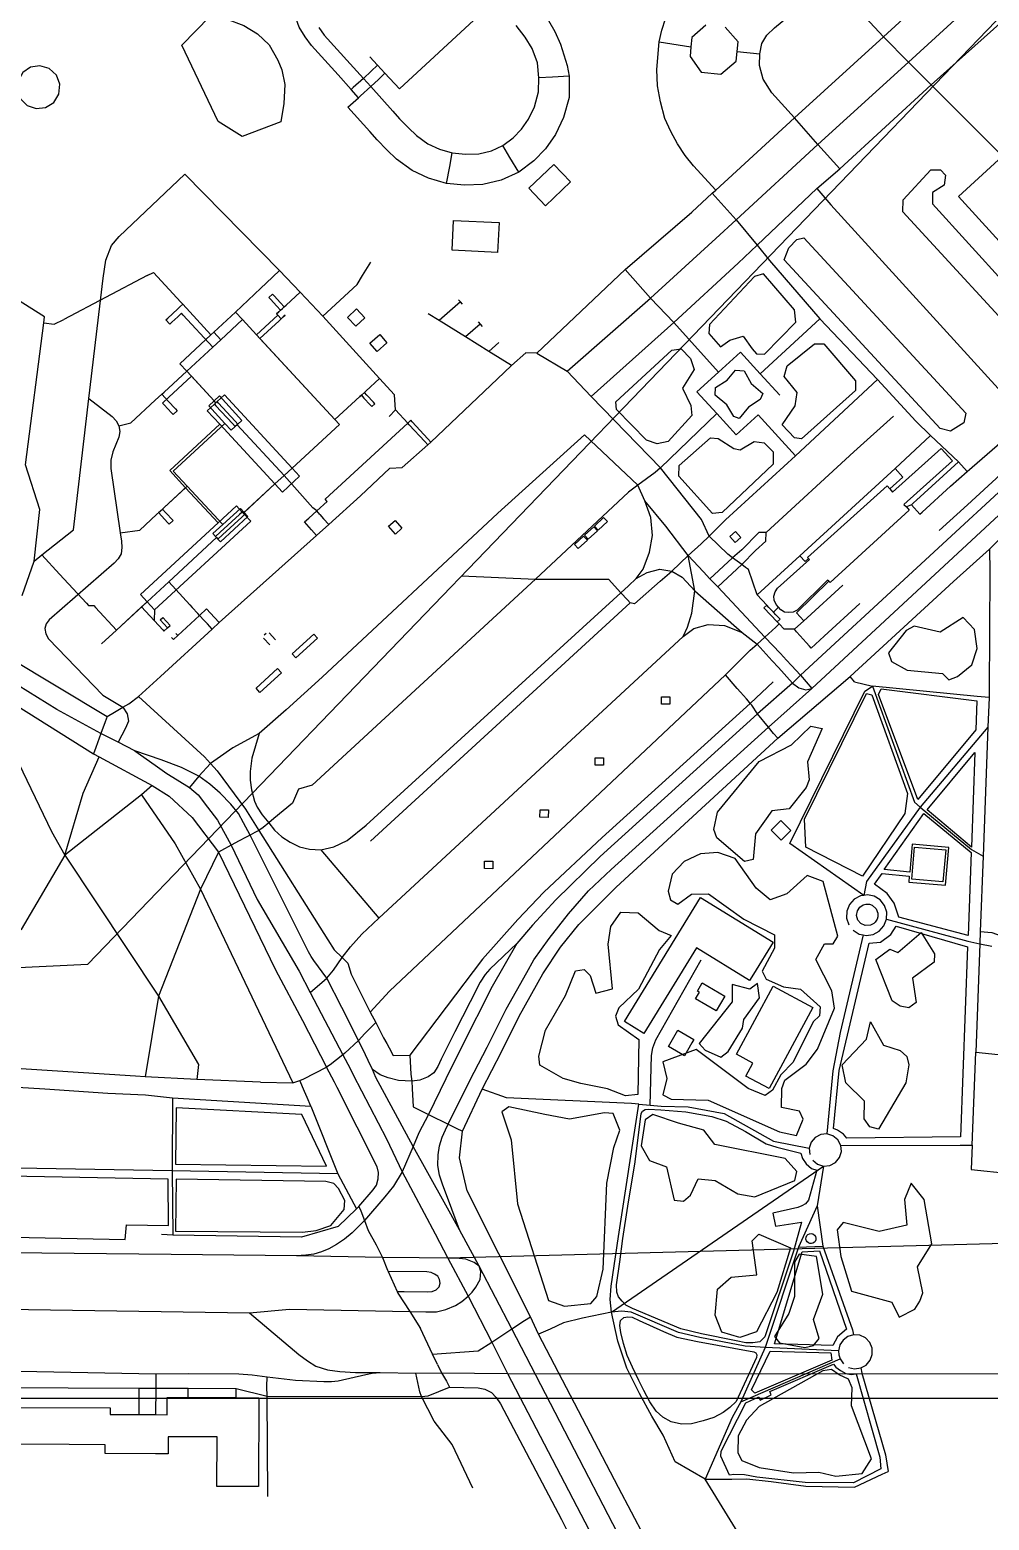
# Model space of a CAD drawing. Header units: metres. Extents: x -2626 to 1483, y -1332 to 1229.
# Drawn here: x -144 to 226, y -993 to -419 of the extents above; entities that cross this region are included whole.
import ezdxf

# ---------------------------------------------------------------- set-up
doc = ezdxf.new("R2010")
doc.units = ezdxf.units.M
for name, color, linetype in [('OSM_BUILDING', 8, 'Continuous'), ('OSM_GREEN_EXISTING', 94, 'Continuous'), ('OSM_HYDROGRAPHY', 5, 'Continuous'), ('OSM_ROAD_LOCAL', 9, 'Continuous'), ('OSM_ROAD_MAJOR', 30, 'Continuous'), ('SITE_BORDER', 3, 'Continuous')]:
    doc.layers.add(name, color=color, linetype=linetype)

msp = doc.modelspace()

# ---------------------------------------------------------------- linework, layer by layer
at = {"layer": 'OSM_BUILDING'}
for points in [[(-74.359, -413.808), (-68.069, -414.654), (-61.279, -417.248), (-55.996, -420.431), (-51.551, -424.717), (-48.112, -430.584), (-46.605, -434.358), (-45.511, -439.979), (-45.848, -447.271), (-47.024, -454.317), (-61.867, -459.939), (-71.089, -454.228), (-85.176, -424.795)], [(-132.106, -439.868), (-133.456, -436.339), (-136.245, -433.768), (-139.877, -432.71), (-143.441, -433.311), (-146.411, -435.371), (-148.218, -438.499), (-148.524, -442.105), (-147.268, -445.489), (-144.692, -448.016), (-141.284, -449.219), (-137.689, -448.84), (-134.469, -446.859), (-132.468, -443.642)], [(58.178, -470.759), (48.556, -479.921), (54.996, -486.689), (64.624, -477.527)], [(36.539, -504.711), (19.007, -503.832), (19.582, -492.322), (37.114, -493.201)], [(-18.163, -533.142), (-21.345, -529.703), (-17.869, -526.474), (-14.68, -529.914)], [(-9.904, -542.794), (-12.667, -539.599), (-8.916, -536.348), (-6.146, -539.532)], [(151.944, -642.525), (150.456, -643.249), (148.674, -643.482), (147.061, -643.26), (145.667, -642.425), (144.767, -641.423), (143.785, -640.332), (143.022, -638.651), (142.929, -637.171), (143.435, -635.523), (144.373, -634.12), (156.64, -623.066), (156.29, -622.677), (155.908, -622.254), (186.595, -594.635), (187.614, -595.771), (188.727, -597.006), (207.409, -580.186), (211.779, -585.04), (193.085, -601.849), (194.004, -602.751), (195.142, -604.02), (164.612, -631.827), (164.155, -631.426), (163.649, -630.959)], [(-2.764, -613.203), (-5.458, -610.231), (-3.007, -608.005), (-0.313, -610.977)], [(75.297, -611.701), (73.846, -610.142), (77.373, -606.869), (78.823, -608.428)], [(67.569, -618.836), (66.119, -617.267), (69.645, -613.994), (71.095, -615.552)], [(71.458, -615.229), (70.014, -613.66), (73.54, -610.387), (74.991, -611.957)], [(128.085, -616.498), (125.991, -614.127), (128.179, -612.19), (130.28, -614.562)], [(-41.215, -660.959), (-42.647, -659.401), (-34.325, -651.764), (-32.887, -653.323)], [(-55.039, -674.24), (-56.509, -672.637), (-48.249, -665.056), (-46.78, -666.659)], [(102.845, -678.804), (99.619, -678.759), (99.656, -675.91), (102.882, -675.954)], [(77.316, -702.304), (74.084, -702.27), (74.122, -699.42), (77.348, -699.454)], [(56.059, -722.397), (52.826, -722.352), (52.864, -719.502), (56.096, -719.547)], [(145.605, -723.61), (141.916, -727.317), (145.767, -731.158), (149.462, -727.451)], [(208.115, -747.243), (196.092, -746.208), (197.168, -733.818), (209.191, -734.864)], [(34.675, -742.167), (31.443, -742.123), (31.481, -739.273), (34.713, -739.317)], [(92.91, -805.664), (85.457, -801.088), (114.724, -753.332), (142.703, -770.487), (135.169, -782.776), (133.619, -785.314), (113.092, -772.724)], [(112.792, -792.272), (114.255, -789.79), (113.474, -789.333), (115.356, -786.138), (124.109, -791.303), (120.764, -796.981)], [(141.134, -826.915), (132.218, -822.128), (134.907, -817.13), (128.523, -813.69), (142.666, -787.396), (157.965, -795.634)], [(102.401, -810.729), (106.002, -804.439), (112.111, -807.946), (111.354, -809.27), (108.509, -814.235)]]:
    msp.add_lwpolyline(points, close=True, dxfattribs=at)
msp.add_lwpolyline([(-228.392, -949.533), (-112.792, -950.001), (-112.799, -952.494), (-101.607, -952.539), (-95.229, -952.561), (-90.834, -952.583), (-90.809, -945.904), (-82.743, -945.937), (-64.212, -946.015), (-55.452, -946.049), (-55.59, -980.279), (-71.621, -980.213), (-71.539, -961.166), (-90.353, -961.088), (-90.378, -967.678), (-95.286, -967.656), (-114.687, -967.578), (-114.674, -964.149), (-128.548, -964.094), (-156.29, -963.982)], dxfattribs=at)
at = {"layer": 'OSM_GREEN_EXISTING'}
for points in [[(254.67, -528.144), (257.853, -527.977), (260.96, -531.673), (260.791, -534.768), (249.556, -545.677), (244.354, -545.254), (192.703, -488.982), (192.785, -484.373), (203.439, -472.885), (207.209, -472.796), (209.141, -474.889), (208.634, -478.752), (204.108, -481.602), (204.02, -485.965), (246.03, -532.252), (251.063, -532.675)], [(151.788, -499.68), (154.47, -499.012), (216.938, -566.605), (216.181, -570.379), (210.985, -573.563), (207.046, -572.472), (146.924, -507.561), (148.768, -502.875)], [(136.295, -543.718), (139.396, -543.885), (151.469, -531.551), (150.969, -526.775), (138.977, -512.938), (135.538, -513.94), (118.182, -532.475), (117.932, -535.914), (122.458, -541.113), (125.978, -538.519), (131.18, -537.005), (134.613, -541.87)], [(158.678, -539.855), (162.205, -539.944), (174.359, -554.115), (174.359, -557.889), (153.651, -576.501), (150.882, -576.089), (146.186, -571.058), (151.219, -563.755), (151.888, -558.646), (146.943, -552.434), (148.118, -548.415)], [(107.196, -541.792), (110.885, -545.566), (112.23, -549.751), (107.697, -556.965), (110.967, -563.677), (111.392, -567.529), (102.251, -577.592), (97.974, -578.438), (93.948, -577.013), (82.375, -565.269), (82.043, -562.252), (103.589, -542.293)], [(128.161, -550.007), (131.512, -550.341), (134.194, -555.206), (138.727, -558.98), (137.72, -561.329), (133.187, -564.256), (129.586, -568.62), (127.485, -567.863), (124.803, -563.421), (120.364, -559.648), (120.526, -556.709), (124.972, -553.948)], [(118.601, -576.167), (121.533, -576.334), (127.485, -580.275), (130.005, -580.698), (135.369, -577.592), (139.227, -578.015), (142.666, -581.533), (142.666, -586.32), (123.046, -604.854), (119.27, -605.266), (106.359, -590.85), (106.44, -586.732)], [(215.931, -645.352), (207.046, -651.052), (196.98, -648.703), (193.966, -650.384), (187.089, -658.933), (188.264, -662.295), (194.298, -665.646), (207.884, -666.993), (210.398, -669.331), (213.755, -668.162), (219.288, -663.631), (221.302, -657.264), (220.295, -650.05)], [(177.11, -745.028), (155.296, -733.907), (154.72, -723.098), (178.698, -674.641), (180.686, -675.186), (194.454, -713.224), (193.435, -720.849)], [(221.17, -677.513), (220.751, -688.667), (198.456, -715.473), (183.306, -675.097), (184.263, -672.904)], [(161.598, -688.121), (155.896, -701.034), (156.565, -707.914), (155.389, -710.931), (148.85, -719.146), (142.147, -719.825), (135.938, -728.709), (134.932, -738.605), (131.581, -739.451), (121.014, -730.222), (119.839, -727.039), (121.183, -720.326), (137.283, -700.868), (149.694, -694.5), (157.24, -687.287)], [(202.007, -719.458), (220.426, -697.339), (219.051, -733.84)], [(200.781, -720.872), (218.976, -735.911), (217.769, -767.971), (191.109, -760.869), (189.283, -755.514), (186.645, -751.763), (181.743, -748.089), (184.675, -744.004), (195.048, -745.072), (194.917, -747.31), (209.128, -748.512), (210.385, -734.03), (196.242, -732.671), (195.329, -743.536), (185.451, -742.534)], [(143.147, -772.824), (138.452, -781.719), (139.965, -784.736), (146.674, -787.752), (153.214, -788.587), (160.76, -795.467), (160.591, -798.818), (158.078, -801.166), (150.363, -816.773), (145.667, -821.638), (142.478, -827.505), (139.627, -829.519), (133.087, -826.837), (112.961, -811.909), (100.219, -816.606), (101.726, -822.974), (100.219, -829.352), (103.407, -831.022), (117.657, -831.367), (145.161, -843.612), (151.701, -844.948), (154.22, -838.748), (152.876, -835.553), (145.836, -834.217), (145.998, -826.837), (147.174, -823.642), (155.389, -817.441), (159.754, -811.742), (166.294, -795.968), (165.287, -789.266), (159.085, -777.188), (162.436, -771.144), (165.787, -771.144), (167.632, -768.127), (161.936, -747.165), (155.727, -744.816), (148.012, -751.863), (141.472, -754.212), (136.107, -749.681), (128.054, -738.271), (121.352, -735.922), (114.643, -736.423), (108.434, -739.451), (103.739, -744.316), (102.232, -750.85), (103.07, -754.212), (105.921, -755.882), (111.285, -752.03), (117.825, -751.863), (131.412, -761.581), (143.147, -767.626)], [(178.392, -755.848), (179.836, -755.904), (180.83, -756.249), (182.406, -757.629), (183.069, -759.288), (183.056, -760.735), (182.812, -761.57), (182.037, -762.783), (181.499, -763.284), (180.142, -763.975), (178.179, -764.064), (176.454, -763.307), (175.341, -762.026), (174.803, -760.19), (175.122, -758.364), (176.097, -756.95), (177.304, -756.16)], [(103.407, -767.96), (98.875, -773.325), (90.828, -788.587), (83.281, -795.801), (81.937, -798.996), (82.944, -802.346), (90.997, -808.046), (90.49, -829.185), (85.795, -829.686), (78.923, -827.004), (68.526, -824.989), (61.817, -822.974), (52.757, -817.942), (52.426, -814.425), (54.939, -804.361), (62.655, -791.103), (66.512, -781.552), (69.864, -781.04), (72.215, -783.389), (74.39, -790.101), (80.768, -788.42), (79.086, -771.31), (80.093, -764.442), (83.95, -758.898), (90.659, -759.243), (98.712, -765.945)], [(190.015, -764.275), (217.607, -772.257), (214.849, -845.483), (171.033, -846.062), (169.751, -844.481), (167.475, -842.889), (165.975, -842.31), (168.107, -819.957), (179.686, -770.887), (184.081, -770.431), (188.083, -767.503)], [(199.662, -766.791), (204.864, -775.006), (204.695, -778.19), (196.311, -784.402), (197.818, -793.786), (194.967, -795.801), (191.616, -795.133), (188.596, -793.118), (182.225, -777.188), (187.589, -773.158), (190.778, -774.505)], [(136.607, -786.405), (133.756, -788.587), (126.885, -786.751), (126.885, -793.452), (114.137, -809.56), (116.487, -812.076), (122.521, -814.758), (125.372, -812.577), (130.905, -803.682), (131.412, -800.331), (137.445, -791.949)], [(180.211, -801.166), (185.244, -810.228), (191.616, -812.243), (194.129, -814.592), (194.967, -817.775), (193.798, -824.655), (183.231, -842.599), (179.874, -841.598), (177.698, -838.581), (177.867, -831.701), (170.651, -824.655), (169.313, -817.775), (178.704, -807.879)], [(-29.342, -856.782), (-38.858, -836.844), (-87.333, -834.351), (-87.577, -856.036)], [(54.771, -836.9), (40.853, -833.883), (38.171, -835.887), (41.691, -846.629), (44.204, -871.287), (56.115, -908.523), (62.317, -910.705), (72.383, -909.692), (74.728, -907.009), (77.241, -896.445), (78.586, -863.405), (81.268, -849.646), (83.619, -842.933), (81.099, -836.566), (77.748, -836.232), (64.162, -838.748)], [(153.664, -878.378), (150.481, -889.521), (139.458, -922.527), (137.502, -924.464), (134.857, -924.898), (132.175, -924.831), (128.429, -924.13), (115.056, -921.436), (107.09, -919.443), (88.471, -911.606), (85.982, -910.315), (84.469, -908.857), (83.044, -907.143), (82.412, -905.395), (82.325, -902.534), (83.55, -893.628), (84.801, -884.701), (86.758, -872.21), (89.484, -855.156), (91.853, -836.566), (92.335, -835.575), (93.329, -834.952), (94.61, -834.796), (99.362, -835.085), (109.022, -835.931), (119.007, -837.713), (124.603, -839.471), (131.999, -843.501), (140.052, -848.199), (144.085, -849.524), (153.389, -851.817), (154.045, -853.898), (155.464, -855.858), (157.409, -857.683), (159.466, -858.407), (156.284, -869.895), (155.114, -871.298), (153.726, -872.144), (152.195, -872.734), (142.541, -874.927), (143.648, -879.88)], [(106.259, -840.251), (96.361, -836.9), (93.341, -838.915), (91.834, -848.978), (95.023, -854.678), (101.563, -857.026), (104.577, -869.94), (108.103, -870.274), (110.785, -867.925), (113.805, -861.724), (120.345, -862.392), (129.061, -867.424), (135.601, -868.604), (151.032, -862.392), (151.869, -858.874), (147.343, -853.843), (120.176, -848.477), (115.981, -842.933)], [(-267.45, -858.451), (-267.694, -881.706), (-106.921, -885.101), (-106.477, -879.457), (-90.215, -879.613), (-90.371, -861.78)], [(-87.602, -881.884), (-38.621, -882.218), (-33.444, -881.572), (-27.729, -879.68), (-22.552, -873.491), (-22.358, -870.095), (-24.803, -865.442), (-26.635, -863.483), (-29.649, -862.693), (-87.301, -861.791)], [(195.811, -863.405), (193.291, -869.606), (194.129, -879.502), (183.569, -882.018), (169.645, -878.5), (167.3, -881.35), (168.807, -891.58), (172.833, -904.994), (188.427, -909.191), (191.278, -915.057), (197.318, -911.874), (199.162, -908.857), (200.338, -905.673), (198.324, -895.61), (203.858, -886.715), (200.838, -869.606)], [(149.356, -888.229), (144.154, -905.506), (136.276, -920.601), (129.905, -922.783), (122.859, -920.768), (120.345, -914.222), (121.183, -904.159), (126.547, -899.628), (136.445, -898.627), (134.6, -885.547), (137.114, -883.02)], [(157.328, -882.764), (157.984, -882.919), (158.659, -883.409), (159.022, -883.977), (159.153, -884.522), (159.097, -885.19), (158.822, -885.803), (158.572, -886.092), (158.015, -886.471), (157.453, -886.637), (156.777, -886.593), (156.296, -886.415), (155.765, -885.992), (155.471, -885.558), (155.289, -884.901), (155.352, -884.177), (155.64, -883.576), (156.052, -883.153), (156.652, -882.853)], [(170.908, -919.621), (167.45, -922.583), (165.731, -925.878), (143.235, -925.321), (153.851, -889.832), (160.598, -889.409)], [(159.416, -891.58), (152.707, -890.745), (150.863, -893.762), (150.863, -907.009), (148.687, -913.555), (143.147, -922.438), (145.161, -924.954), (154.889, -926.635), (158.241, -925.967), (160.423, -923.284), (158.241, -915.903), (161.767, -906.174)], [(136.226, -930.486), (128.379, -947.474), (125.991, -949.756), (123.384, -951.704), (119.795, -953.607), (115.681, -954.965), (111.223, -956.045), (107.39, -956.29), (103.432, -955.366), (100.181, -953.485), (97.643, -951.181), (95.179, -947.574), (92.822, -943.221), (90.884, -939.403), (88.439, -934.282), (86.476, -929.718), (85.001, -925.165), (83.938, -920.89), (83.569, -918.263), (83.844, -916.326), (85.182, -915.102), (86.707, -914.824), (88.321, -915.013), (91.09, -916.26), (100.394, -920.467), (105.621, -922.683), (113.474, -924.33), (135.276, -928.371), (136.038, -928.75), (136.451, -929.573)], [(141.516, -928.149), (164.874, -928.683), (165.243, -931.521), (135.651, -944.268), (134.307, -943.021)], [(132.106, -948.075), (137.158, -945.67), (137.739, -946.928), (141.978, -944.969), (141.397, -943.711), (165.906, -933.113), (166.831, -934.26), (168.638, -935.607), (170.708, -936.653), (172.771, -937.11), (174.709, -936.887), (183.75, -968.891), (184.188, -973.444), (173.659, -978.843), (155.064, -978.721), (136.382, -976.673), (131.587, -975.816), (127.485, -975.637), (125.81, -975.871), (122.527, -968.535), (122.671, -966.587)], [(168.138, -937.199), (165.118, -935.195), (161.767, -935.696), (137.283, -949.444), (132.418, -954.654), (129.23, -960.687), (129.061, -967.233), (130.574, -970.25), (137.283, -972.932), (150.531, -974.947), (160.254, -974.78), (166.794, -976.283), (177.029, -975.281), (180.549, -969.582), (172.833, -949.11), (173.171, -942.23), (171.658, -938.88)]]:
    msp.add_lwpolyline(points, close=True, dxfattribs=at)
at = {"layer": 'OSM_HYDROGRAPHY'}
for points in [[(-121.314, -779.025), (671.57, 44.784), (870.132, 74.306), (1126.334, 28.698)], [(-2626.096, -1181.601), (-2483.887, -1047.405), (-1861.379, -823.308), (-1564.886, -827.672), (-1234.075, -832.347), (-121.314, -779.025)]]:
    msp.add_lwpolyline(points, dxfattribs=at)
at = {"layer": 'OSM_ROAD_LOCAL'}
for points in [[(51.651, -543.562), (85.62, -511.302), (111.317, -489.116), (119.201, -481.824), (120.564, -480.666), (150.894, -452.837), (185.188, -421.623), (222.846, -387.058), (250.225, -361.198), (267.506, -344.868), (287.864, -326.289), (322.752, -294.451)], [(63.305, -550.475), (95.423, -522.278), (120.576, -499.279), (128.379, -492.143), (159.841, -463.111), (194.886, -431.352), (232.118, -397.21), (259.947, -370.75), (269.276, -361.877), (277.154, -354.686), (297.224, -336.363), (332.024, -304.604)], [(72.59, -560.204), (104.433, -531.628), (129.255, -508.808), (136.476, -501.928), (159.547, -480.099), (168.426, -472.418), (203.526, -440.035), (240.803, -406.728), (244.567, -403.567), (269.188, -379.855), (278.223, -371.15), (285.857, -364.182), (305.99, -345.814), (340.721, -314.11)], [(-17.056, -445.044), (-19.876, -441.916), (-24.953, -436.272), (-35.182, -424.918), (-37.67, -421.534), (-39.971, -417.916), (-41.591, -413.251), (-42.278, -410.034), (-60.573, -339.413)], [(-12.755, -429.259), (-9.722, -432.543), (-6.871, -435.627), (-1.319, -441.638), (29.023, -413.608), (26.247, -410.602), (17.588, -401.229)], [(168.426, -472.418), (159.841, -463.111), (150.894, -452.837), (142.191, -443.152), (138.821, -437.886), (137.383, -432.643), (137.545, -428.09), (138.314, -424.194), (140.221, -421.01), (143.254, -418.172), (159.341, -404.602)], [(167.719, -402.665), (185.188, -421.623), (194.886, -431.352), (203.526, -440.035), (209.01, -445.534), (231.024, -467.631)], [(-32.412, -417.938), (-30.243, -420.888), (-20.22, -432.02), (-15.199, -437.597), (-12.38, -440.725), (-3.845, -450.198), (-1.225, -453.204), (2.176, -456.644), (5.258, -459.594), (9.672, -462.822), (14.074, -464.937), (19.07, -466.351), (24.09, -466.852), (29.242, -466.64), (34.119, -465.494), (38.564, -463.512), (42.535, -460.484), (45.78, -457.145), (48.474, -453.271), (50.681, -448.517), (52.313, -442.851), (52.37, -437.397), (51.882, -431.664), (49.819, -426.064), (47.099, -421.723), (43.623, -417.27)], [(56.09, -415.233), (58.528, -419.508), (60.723, -424.417), (63.38, -432.588), (64.149, -436.729), (64.087, -444.911), (61.848, -452.692), (58.816, -459.215), (54.977, -464.725), (50.444, -469.401), (44.667, -473.809), (37.92, -476.815), (30.855, -478.462), (23.746, -478.763), (16.85, -478.073), (9.86, -476.102), (3.545, -473.063), (-2.382, -468.733), (-6.159, -465.115), (-9.941, -461.286), (-12.736, -458.08), (-21.152, -448.74), (-17.056, -445.044)], [(120.564, -480.666), (111.979, -471.26), (108.728, -467.375), (105.827, -462.822), (103.32, -458.124), (100.932, -453.026), (99.281, -446.681), (98.099, -440.458), (97.843, -434.168), (98.831, -423.582), (99.737, -419.029), (101.263, -414.609)], [(116.762, -417.103), (111.385, -421.823), (111.023, -425.485), (110.666, -429.114), (114.931, -435.248), (122.508, -435.994), (128.486, -430.94), (128.848, -427.244), (129.217, -423.504), (124.24, -417.838)], [(98.831, -423.582), (111.023, -425.485)], [(128.848, -427.244), (137.545, -428.09)], [(-9.722, -432.543), (-12.23, -434.858), (-15.199, -437.597), (-19.082, -441.181), (-19.876, -441.916)], [(-17.056, -445.044), (-16.262, -444.309), (-12.38, -440.725), (-9.416, -437.987), (-6.871, -435.627)], [(64.149, -436.729), (57.609, -437.096), (52.37, -437.397)], [(248.606, -451.612), (231.024, -467.631), (214.074, -483.082), (250.731, -523.324), (267.632, -507.929), (285.263, -491.854)], [(44.667, -473.809), (41.284, -468.087), (38.564, -463.512)], [(16.85, -478.073), (18.082, -471.56), (19.07, -466.351)], [(-121.02, -560.928), (-115.475, -514.641), (-114.38, -507.595), (-112.267, -502.006), (-109.278, -498.5), (-83.988, -474.544)], [(-3.232, -559.536), (-8.96, -553.236), (-30.768, -529.269), (-39.577, -520.007), (-47.555, -511.613), (-83.988, -474.544)], [(119.201, -481.824), (128.379, -492.143), (136.476, -501.928), (141.222, -507.795), (160.691, -530.237), (182.894, -553.636), (197.605, -569.722), (203.339, -575.188), (214.068, -585.407), (217.425, -589.08)], [(159.547, -480.099), (164.887, -486.355), (234.65, -562.943), (240.152, -568.976)], [(-30.768, -529.269), (-17.557, -517.068), (-15.512, -513.617), (-12.323, -508.374)], [(-98.449, -513.628), (-130.599, -530.571)], [(-98.449, -513.628), (-96.099, -512.392)], [(-96.099, -512.392), (-85.488, -523.903), (-84.769, -524.671), (-73.903, -536.449)], [(-70.095, -538.297), (-72.771, -535.402), (-64.399, -527.677), (-54.739, -518.459), (-52.688, -516.511)], [(-52.688, -516.511), (-47.555, -511.613)], [(85.62, -511.302), (95.423, -522.278), (104.433, -531.628), (121.564, -550.876)], [(-146.686, -636.926), (-142.066, -623.679), (-139.871, -603.752), (-145.348, -586.498), (-138.308, -531.784), (-138.058, -529.513), (-148.85, -522.712), (-154.395, -521.977)], [(-50.944, -522.712), (-51.569, -522.033), (-50.194, -520.764), (-49.569, -521.443)], [(-49.569, -521.443), (-47.155, -524.048)], [(-44.917, -524.938), (-39.577, -520.007)], [(-90.515, -529.97), (-86.77, -526.519)], [(-86.77, -526.519), (-85.882, -525.695), (-84.769, -524.671)], [(-73.234, -541.202), (-84.569, -528.912), (-85.282, -528.133), (-86.72, -529.469)], [(-85.932, -547.547), (-73.903, -536.449), (-72.771, -535.402), (-64.399, -527.677)], [(-61.154, -604.854), (-49.281, -593.912), (-45.736, -590.639), (-42.666, -587.8), (-24.447, -570.991), (-26.172, -569.121), (-56.309, -536.449), (-61.723, -530.582), (-64.399, -527.677)], [(-24.447, -570.991), (-26.172, -569.121), (-55.052, -537.818), (-56.309, -536.449), (-61.723, -530.582), (-64.399, -527.677)], [(-56.309, -536.449), (-48.112, -528.89), (-48.618, -528.345), (-47.824, -527.621), (-47.061, -526.92), (-46.38, -526.285), (-45.686, -525.651), (-44.917, -524.938)], [(-48.531, -525.328), (-50.944, -522.712)], [(-47.824, -527.621), (-48.618, -528.345), (-48.112, -528.89), (-46.855, -530.259)], [(-47.061, -526.92), (-48.531, -525.328)], [(-47.824, -527.621), (-46.38, -526.285), (-45.686, -525.651), (-47.155, -524.048)], [(41.916, -548.315), (33.106, -542.827), (24.165, -537.261), (14.011, -530.938), (9.735, -528.278)], [(22.221, -523.736), (14.011, -530.938)], [(23.002, -524.615), (22.221, -523.736), (21.496, -522.912)], [(-138.308, -531.784), (-134.288, -532.341), (-130.599, -530.571)], [(-95.373, -561.618), (-92.847, -559.291), (-92.003, -558.523), (-83.262, -550.453), (-73.234, -541.202), (-70.095, -538.297), (-61.723, -530.582)], [(-89.021, -531.595), (-89.771, -532.285), (-91.259, -530.66), (-90.515, -529.97)], [(-86.72, -529.469), (-89.021, -531.595)], [(-45.304, -528.823), (-46.067, -529.525), (-46.855, -530.259), (-47.699, -531.038), (-55.052, -537.818)], [(-48.112, -528.89), (-46.855, -530.259), (-46.067, -529.525), (-45.304, -528.823)], [(29.786, -532.285), (24.165, -537.261)], [(29.073, -531.473), (29.786, -532.285), (30.593, -533.198)], [(137.733, -551.477), (160.691, -530.237)], [(37.058, -539.343), (33.106, -542.827)], [(51.651, -543.562), (47.449, -543.362), (41.916, -548.315), (39.04, -550.909)], [(51.651, -543.562), (63.305, -550.475), (72.59, -560.204)], [(145.248, -559.703), (137.733, -551.477), (130.074, -543.094), (121.564, -550.876), (113.324, -558.412), (120.983, -566.783), (128.498, -575.01), (136.945, -567.295)], [(-72.046, -562.609), (-72.721, -561.874), (-81.437, -552.423), (-83.262, -550.453), (-85.932, -547.547)], [(-72.721, -561.874), (-83.262, -550.453)], [(-73.471, -649.839), (-70.764, -647.345), (-33.219, -613.793), (-28.529, -609.474), (-16.3, -598.42), (-5.027, -587.789), (-0.2, -587.5), (9.691, -578.884), (10.842, -577.815), (39.04, -550.909)], [(-91.984, -563.432), (-92.616, -562.742), (-90.178, -560.494), (-81.437, -552.423)], [(-8.96, -553.236), (-14.274, -558.145)], [(117.975, -614.027), (124.315, -607.671), (151.307, -583.014), (182.894, -553.636)], [(-142.066, -623.679), (-139.077, -621.185), (-126.885, -611.589), (-121.02, -560.928)], [(-121.02, -560.928), (-111.929, -567.896), (-110.404, -569.566), (-109.347, -571.47), (-109.022, -573.685), (-109.385, -575.934), (-111.729, -581.555), (-112.523, -584.761), (-112.498, -587.912), (-108.891, -612.747), (-108.416, -616.009), (-108.247, -618.402), (-108.541, -620.873), (-109.61, -622.755), (-111.154, -624.469), (-136.22, -646.299), (-137.383, -647.835), (-137.902, -649.661), (-137.502, -651.642), (-136.47, -653.534), (-115.575, -675.242), (-107.878, -679.951), (-106.152, -682.455), (-105.646, -685.338), (-106.865, -687.988), (-109.704, -693.387)], [(-109.347, -571.47), (-104.808, -570.334), (-95.373, -561.618)], [(-92.847, -559.291), (-90.384, -561.963)], [(-90.384, -561.963), (-87.577, -565.002)], [(-75.347, -565.659), (-72.577, -563.099), (-72.046, -562.609), (-71.564, -562.163), (-68.732, -559.547)], [(-75.347, -565.659), (-70.495, -570.913), (-49.281, -593.912), (-46.399, -597.029), (-39.784, -590.928), (-42.666, -587.8), (-68.732, -559.547)], [(-63.799, -571.058), (-64.574, -571.77), (-66.087, -573.173), (-68.519, -570.546), (-74.778, -563.755), (-72.721, -561.874)], [(-72.721, -561.874), (-70.67, -560.004), (-61.998, -569.399), (-63.555, -570.835), (-63.799, -571.058)], [(-70.977, -562.798), (-71.564, -562.163)], [(-64.593, -569.711), (-70.977, -562.798)], [(-14.274, -558.145), (-14.824, -558.646), (-15.975, -559.714), (-16.562, -560.249), (-26.172, -569.121)], [(-26.172, -569.121), (-16.562, -560.249), (-15.975, -559.714), (-14.824, -558.646)], [(-15.975, -559.714), (-14.981, -560.783)], [(-14.981, -560.783), (-12.536, -563.421)], [(-13.868, -559.692), (-14.824, -558.646)], [(-11.348, -562.419), (-13.868, -559.692)], [(-12.536, -563.421), (-11.929, -564.067), (-10.798, -563.021), (-11.348, -562.419)], [(-2.757, -565.392), (-3.232, -559.536)], [(133.219, -626.929), (132.024, -626.061), (130.568, -624.981), (127.004, -622.343), (125.178, -620.996), (117.975, -614.027), (115.018, -607.56), (99.275, -587.7), (72.59, -560.204)], [(-89.177, -566.483), (-91.984, -563.432)], [(-87.577, -565.002), (-86.92, -565.715), (-88.521, -567.184), (-89.177, -566.483)], [(-72.577, -563.099), (-71.989, -563.733)], [(-71.989, -563.733), (-65.606, -570.646)], [(2.476, -571.069), (1.901, -570.446), (-2.757, -565.392), (-5.233, -567.952)], [(99.275, -587.7), (120.983, -566.783)], [(136.945, -567.295), (151.307, -583.014)], [(189.108, -567.741), (173.809, -581.511), (139.94, -612.591)], [(-89.821, -588.735), (-70.495, -570.913)], [(-68.519, -570.546), (-88.433, -588.925), (-83.044, -594.758), (-69.382, -609.574)], [(-65.606, -570.646), (-64.574, -571.77)], [(-63.555, -570.835), (-64.593, -569.711)], [(-34.619, -603.129), (-45.736, -590.639), (-63.799, -571.058)], [(-42.666, -587.8), (-24.447, -570.991)], [(1.901, -570.446), (-29.905, -599.789)], [(3.614, -569.989), (3.057, -569.377), (1.901, -570.446)], [(8.447, -577.537), (2.476, -571.069)], [(9.604, -576.479), (3.614, -569.989)], [(211.048, -594.813), (217.425, -589.08), (236.676, -572.383)], [(69.939, -574.999), (36.626, -605.177), (-31.043, -668.396)], [(9.691, -578.884), (8.447, -577.537)], [(10.842, -577.815), (9.604, -576.479)], [(109.922, -621.463), (101.307, -610.22), (93.197, -600.379), (90.528, -594.424), (69.939, -574.999)], [(136.545, -636.67), (152.976, -621.608), (189.684, -587.956), (203.339, -575.188)], [(245.536, -576.279), (242.666, -578.917), (239.796, -581.555), (217.538, -601.927)], [(214.068, -585.407), (197.924, -600.146)], [(-71.183, -608.94), (-83.7, -595.37), (-89.821, -588.735)], [(99.275, -587.7), (97.211, -589.537), (90.528, -594.424), (86.964, -597.04), (51.075, -630.58), (-34.888, -709.951), (-40.153, -711.576), (-42.478, -716.964), (-49.694, -722.786)], [(191.353, -592.442), (192.653, -591.296), (189.684, -587.956)], [(-83.044, -594.758), (-91.909, -602.951), (-92.603, -603.585), (-94.917, -605.723)], [(-92.86, -606.257), (-94.079, -604.932), (-92.603, -603.585), (-91.909, -602.951), (-83.7, -595.37)], [(-61.492, -605.166), (-49.281, -593.912)], [(190.19, -593.478), (187.614, -595.771)], [(191.353, -592.442), (190.19, -593.478)], [(211.048, -594.813), (200.15, -604.743)], [(-64.068, -602.372), (-71.183, -608.94), (-101.1, -636.547), (-98.518, -639.341), (-95.63, -642.469), (-58.603, -608.294)], [(-58.603, -608.294), (-60.973, -605.734), (-61.492, -605.166), (-61.917, -604.71), (-64.068, -602.372)], [(-36.251, -607.036), (-33.156, -604.309), (-29.086, -600.713), (-29.905, -599.789)], [(118.432, -1047.928), (113.124, -1037.62), (83.087, -980.602), (52.257, -921.581), (49.143, -914.879), (24.784, -866.322), (21.796, -853.62), (23.027, -843.279), (30.611, -827.159), (38.071, -812.799), (44.861, -798.996), (53.933, -782.698), (60.81, -772.401), (67.769, -763.674), (82.193, -749.258), (144.429, -691.895), (172.346, -668.073), (212.23, -631.527), (225.978, -619.092), (246.936, -598.476)], [(89.927, -630.347), (92.591, -626.729), (95.098, -620.205), (96.192, -613.827), (95.611, -606.78), (93.197, -600.379)], [(196.78, -601.181), (195.948, -601.949), (194.004, -602.751)], [(199.225, -605.589), (195.948, -601.949)], [(197.924, -600.146), (196.78, -601.181)], [(217.538, -601.927), (206.659, -611.89)], [(-108.891, -612.747), (-101.344, -611.656), (-94.917, -605.723)], [(-90.609, -608.695), (-92.86, -606.257)], [(-92.603, -603.585), (-91.384, -604.899)], [(-91.384, -604.899), (-88.533, -607.994)], [(-88.533, -607.994), (-90.002, -609.352), (-90.609, -608.695)], [(-61.154, -604.854), (-62.586, -603.307), (-69.382, -609.574), (-73.159, -613.059), (-72.158, -614.138), (-71.752, -614.584)], [(-71.752, -614.584), (-71.214, -615.163), (-70.239, -616.22), (-59.666, -606.469), (-61.154, -604.854)], [(-62.949, -605.645), (-70.376, -612.491)], [(-69.432, -613.515), (-62.004, -606.658)], [(-61.917, -604.71), (-62.949, -605.645)], [(-62.004, -606.658), (-60.973, -605.734)], [(-35.163, -611.6), (-37.902, -608.495), (-36.251, -607.036)], [(-31.956, -605.645), (-33.156, -604.309), (-34.619, -603.129)], [(-31.956, -605.645), (-30.511, -607.281)], [(-28.529, -609.474), (-30.511, -607.281)], [(199.225, -605.589), (200.15, -604.743)], [(-70.376, -612.491), (-72.158, -614.138)], [(-71.214, -615.163), (-69.432, -613.515)], [(-33.219, -613.793), (-35.163, -611.6)], [(99.181, -631.337), (103.601, -627.486), (109.922, -621.463), (114.918, -616.944), (117.975, -614.027)], [(139.94, -612.591), (137.108, -612.58), (130.58, -619.259), (127.004, -622.343), (118.338, -630.413)], [(121.314, -633.586), (130.568, -624.981), (135.932, -619.549), (139.871, -615.942), (139.94, -612.591)], [(-116.087, -655.56), (-110.329, -650.239), (-100.65, -641.312), (-98.518, -639.341), (-90.209, -631.671), (-71.752, -614.584)], [(225.978, -619.092), (226.122, -627.642), (225.96, -673.928), (225.872, -676.233), (225.441, -687.643), (223.565, -737.403), (222.477, -766.346), (222.302, -771.066), (220.726, -812.855), (244.004, -815.282), (248.556, -815.76), (253.12, -816.239), (261.467, -817.107), (265.968, -817.575), (271.302, -818.131), (294.879, -820.592), (301.607, -783.767), (302.282, -780.094), (303.251, -774.773), (319.063, -688.311), (314.937, -683.624)], [(-139.077, -621.185), (-132.243, -628.621)], [(108.022, -652.633), (109.654, -649.037), (111.367, -643.683), (112.505, -635.078), (109.922, -621.463)], [(118.338, -630.413), (115.856, -627.775), (109.922, -621.463)], [(156.29, -622.677), (154.989, -623.846), (152.976, -621.608)], [(-132.243, -628.621), (-121.858, -639.876)], [(-90.209, -631.671), (-82.074, -640.499), (-81.099, -641.556), (-79.011, -643.805)], [(99.181, -631.337), (89.296, -640.098), (87.577, -639.775), (-12.505, -731.592)], [(22.652, -629.356), (51.075, -630.58), (79.273, -630.625)], [(79.273, -630.625), (84.031, -635.868), (86.526, -638.618), (87.577, -639.775)], [(86.995, -633.118), (89.927, -630.347)], [(89.927, -630.347), (94.179, -627.987), (99.043, -626.729), (103.601, -627.486), (107.684, -629.779), (112.505, -635.078), (130.699, -651.085), (136.507, -655.694), (142.285, -662.095), (144.779, -664.577), (150.144, -670.622), (152.557, -672.503), (155.339, -673.249), (157.622, -672.748)], [(118.338, -630.413), (121.314, -633.586)], [(140.19, -640.599), (136.545, -636.67), (133.219, -626.929)], [(164.155, -631.426), (151.694, -643.516), (154.502, -646.633)], [(-14.087, -725.436), (84.031, -635.868), (86.995, -633.118)], [(121.314, -633.586), (139.496, -652.944), (145.473, -659.29), (147.88, -661.85), (149.769, -663.865), (153.214, -667.594)], [(155.758, -645.486), (169.539, -632.896)], [(-121.858, -639.876), (-121.083, -640.722), (-119.076, -640.766), (-118.426, -641.467), (-110.329, -650.239), (-98.518, -639.341)], [(-100.65, -641.312), (-92.516, -650.128)], [(-95.63, -642.469), (-95.836, -646.521), (-92.516, -650.128), (-92.016, -650.662), (-90.64, -649.393), (-89.609, -648.447)], [(-72.583, -645.352), (-75.585, -642.091), (-78.298, -644.584), (-86.707, -652.332), (-88.352, -653.846)], [(141.028, -641.479), (140.19, -640.599), (139.083, -641.646)], [(150.9, -649.917), (146.911, -649.861), (145.004, -647.868), (144.26, -647.078), (139.083, -641.646)], [(141.028, -641.479), (141.909, -642.403)], [(143.735, -644.317), (142.778, -643.315), (141.909, -642.403)], [(144.767, -641.423), (142.778, -643.315)], [(162.286, -652.622), (176.016, -640.02)], [(-93.498, -646.31), (-92.46, -645.352)], [(-90.64, -649.393), (-93.498, -646.31)], [(-92.46, -645.352), (-89.609, -648.447)], [(-76.479, -646.555), (-78.298, -644.584), (-79.011, -643.805)], [(-76.479, -646.555), (-75.303, -647.835)], [(-73.471, -649.839), (-75.303, -647.835)], [(-70.764, -647.345), (-72.583, -645.352)], [(108.022, -652.633), (112.173, -649.627), (117.644, -648.058), (123.953, -648.458), (130.699, -651.085)], [(124.353, -667.494), (133.794, -657.943), (136.507, -655.694), (139.496, -652.944), (143.735, -649.037), (145.004, -647.868)], [(144.598, -645.219), (143.735, -644.317)], [(144.26, -647.078), (145.367, -646.032), (144.598, -645.219)], [(150.9, -649.917), (154.502, -646.633), (155.758, -645.486)], [(-272.558, -651.241), (-222.796, -654.28), (-205.571, -655.471), (-193.716, -657.286), (-184.332, -659.824), (-176.31, -663.464), (-162.248, -670.956), (-119.17, -697.94), (-117.05, -699.109), (-96.524, -710.063), (-90.046, -714.17), (-81.13, -722.486), (-70.983, -735.744), (-49.025, -781.129), (-38.664, -800.677), (-29.411, -818.644)], [(-151.882, -660.681), (-113.936, -683.479), (-111.117, -681.843), (-107.878, -679.951), (-105.583, -678.615), (-101.832, -675.832), (-93.347, -668.128), (-73.471, -649.839)], [(-92.516, -650.128), (-92.016, -650.662), (-90.64, -649.393)], [(-89.058, -653.078), (-88.352, -653.846)], [(-87.414, -651.564), (-86.707, -652.332)], [(-51.288, -655.872), (-53.664, -653.278)], [(-53.37, -652.11), (-52.67, -651.464)], [(-51.488, -651.275), (-49.037, -653.946)], [(-9.291, -761.247), (108.022, -652.633)], [(157.271, -657.175), (156.634, -656.44), (155.414, -655.037), (153.101, -652.41), (151.732, -650.863), (150.9, -649.917)], [(157.271, -657.175), (162.286, -652.622)], [(-162.248, -670.956), (-162.436, -671.646), (-135.313, -727.796), (-130.23, -736.98)], [(-31.043, -668.396), (-44.948, -680.997)], [(124.353, -667.494), (-5.158, -789.411), (-12.53, -797.526)], [(142.753, -670.132), (133.869, -678.459), (76.848, -730.2), (54.289, -751.162), (44.317, -761.759), (30.749, -776.999), (2.732, -814.013), (3.145, -821.371)], [(134.432, -679.105), (133.869, -678.459), (133.169, -677.646), (132.356, -676.711), (130.099, -674.117), (128.88, -672.715), (124.353, -667.494)], [(177.635, -752.442), (149.125, -732.482), (178.042, -673.694), (180.924, -671.891)], [(153.214, -667.594), (157.622, -672.748)], [(174.059, -670.166), (172.346, -668.073)], [(174.059, -670.166), (180.924, -671.891)], [(225.872, -676.233), (221.333, -675.854), (180.924, -671.891)], [(180.924, -671.891), (197.199, -716.552), (199.325, -718.501), (219.088, -734.775), (223.565, -737.403)], [(-101.832, -675.832), (-76.447, -699.031), (-74.122, -701.68), (-71.583, -704.463), (-60.598, -719.235), (-55.433, -727.428), (-28.917, -769.552), (-26.441, -773.392)], [(-113.936, -683.479), (-114.68, -685.539), (-116.319, -690.058)], [(-44.948, -680.997), (-55.302, -690.036)], [(144.429, -691.895), (142.778, -690.014), (140.897, -687.687), (136.67, -682.522), (134.432, -679.105)], [(225.441, -687.643), (199.325, -718.501), (178.667, -747.098), (177.635, -752.442)], [(-116.319, -690.058), (-118.257, -695.413), (-119.17, -697.94)], [(-55.302, -690.036), (-65.5, -695.635), (-71.514, -699.855), (-74.122, -701.68), (-78.548, -706.567)], [(-55.302, -690.036), (-58.197, -699.532), (-58.772, -704.719), (-58.797, -708.07), (-58.359, -711.766), (-57.134, -716.085), (-56.071, -718.512), (-54.139, -721.473), (-51.582, -724.501), (-49.375, -727.328), (-46.586, -729.844), (-43.391, -731.915), (-39.802, -733.707), (-35.976, -734.686), (-31.556, -734.887)], [(-130.23, -736.98), (-123.159, -713.046), (-117.05, -699.109)], [(-96.524, -710.063), (-100.731, -713.647), (-130.23, -736.98)], [(-78.548, -706.567), (-82.243, -710.853)], [(-100.731, -713.647), (-87.752, -732.56), (-77.942, -750.082), (-42.391, -824.722)], [(-49.694, -722.786), (-51.582, -724.501), (-53.758, -726.237)], [(-53.758, -726.237), (-55.433, -727.428), (-57.034, -728.286), (-58.772, -729.209), (-60.635, -730.211), (-63.061, -731.469), (-66.131, -733.139), (-69.845, -735.121), (-70.983, -735.744)], [(-31.556, -734.887), (-26.522, -733.762), (-21.421, -731.302), (-14.087, -725.436)], [(-31.556, -734.887), (-9.291, -761.247)], [(-130.23, -736.98), (-146.986, -765.644), (-174.059, -794.287), (-197.993, -816.195), (-202.407, -819.133), (-205.483, -821.015), (-207.847, -822.773), (-248.568, -852.618), (-252.838, -855.746)], [(-130.23, -736.98), (-94.129, -791.337), (-78.686, -817.608)], [(-70.983, -735.744), (-77.942, -750.082), (-94.129, -791.337), (-99.275, -822.339)], [(173.509, -765.923), (175.822, -767.359), (177.398, -767.681), (178.486, -767.915), (181.18, -767.526), (183.575, -766.234), (185.388, -764.208), (186.395, -761.681), (186.482, -758.965), (185.632, -756.371), (183.95, -754.234), (181.637, -752.809), (178.973, -752.253), (177.635, -752.442), (176.279, -752.642), (173.884, -753.922), (172.071, -755.96), (171.058, -758.475), (170.977, -761.203), (171.827, -763.785)], [(-29.336, -784.413), (-26.698, -781.229), (-23.34, -776.442), (-20.164, -772.257), (-15.75, -767.414), (-9.291, -761.247)], [(186.395, -761.681), (217.688, -770.108), (222.302, -771.066), (226.966, -772.023)], [(177.398, -767.681), (168.519, -805.33), (165.7, -820.057), (163.411, -844.381)], [(222.477, -766.346), (226.991, -766.824), (234.869, -769.574)], [(-26.441, -773.392), (-23.34, -776.442), (-21.183, -778.569)], [(-21.183, -778.569), (-19.945, -782.877), (-12.53, -797.526), (-10.385, -801.478)], [(95.267, -833.327), (95.855, -814.202), (96.361, -811.152), (97.537, -808.135), (114.974, -777.355)], [(-35.707, -789.934), (-29.336, -784.413)], [(-10.385, -801.478), (-14.605, -805.742), (-17.044, -808.324), (-22.352, -813.3), (-23.09, -813.857), (-28.017, -817.72), (-29.411, -818.644)], [(-10.385, -801.478), (-8.472, -805.307), (-7.397, -807.322), (-6.152, -809.593), (-5.258, -811.252), (-3.658, -814.213), (2.732, -814.013)], [(-103.051, -822.128), (-163.224, -818.287), (-197.993, -816.195), (-288.133, -809.259)], [(168.732, -848.789), (214.73, -848.722), (219.376, -848.722), (220.726, -812.855)], [(-78.686, -817.608), (-79.411, -823.386)], [(-54.877, -824.454), (-42.391, -824.722), (-39.677, -823.775), (-38.177, -823.152), (-29.411, -818.644)], [(-16.931, -872.311), (-11.473, -865.932), (-10.129, -864.084), (-9.541, -861.735), (-9.372, -859.219), (-9.879, -857.038), (-25.278, -826.525), (-26.341, -824.499), (-29.411, -818.644)], [(219.376, -848.722), (219.02, -858.084), (248.556, -861.168), (256.827, -862.036), (286.732, -865.153), (294.879, -820.592)], [(-207.847, -822.773), (-137.939, -826.97)], [(-137.939, -826.97), (-113.599, -828.651), (-99.087, -829.297)], [(-54.877, -824.454), (-79.411, -823.386), (-99.275, -822.339), (-103.051, -822.128)], [(-99.087, -829.297), (-88.739, -830.51), (-35.495, -833.716), (-36.87, -830.399), (-37.827, -828.083), (-39.677, -823.775)], [(3.145, -821.371), (3.414, -824.076), (3.651, -826.881)], [(3.651, -826.881), (4.02, -833.917), (6.84, -835.419)], [(-88.739, -830.51), (-88.908, -858.607), (-88.614, -883.431)], [(144.31, -1022.726), (116.512, -977.374), (104.889, -970.739), (100.35, -960.453), (95.986, -953.14), (91.247, -944.379), (86.289, -934.65), (82.906, -924.208), (80.418, -913.031), (79.93, -908.222), (80.261, -903.068), (83.037, -883.921), (90.99, -832.959), (88.171, -832.636), (39.99, -830.51), (30.611, -827.159)], [(-35.495, -833.716), (-25.059, -859.798), (-17.794, -873.212)], [(6.84, -835.419), (9.897, -836.911), (12.98, -838.414), (14.693, -839.249), (17.507, -840.618), (20.601, -842.132)], [(90.99, -832.959), (95.267, -833.327), (99.55, -833.694), (109.904, -833.961), (123.784, -836.477), (142.835, -847.141), (156.584, -849.935)], [(20.601, -842.132), (23.027, -843.279)], [(157.947, -854.488), (159.816, -856.047), (162.136, -856.759), (164.549, -856.526), (166.694, -855.401), (168.244, -853.531), (168.957, -851.204), (168.732, -848.789), (167.6, -846.64), (165.731, -845.093), (163.411, -844.381), (160.992, -844.603), (158.847, -845.739), (157.296, -847.609), (156.584, -849.935), (156.809, -852.351)], [(-25.059, -859.798), (-88.908, -858.607), (-252.838, -855.746), (-269.576, -855.501), (-283.881, -855.346)], [(80.418, -913.031), (162.136, -856.759)], [(162.136, -856.759), (159.597, -872.144), (161.811, -887.595), (173.196, -919.889), (173.628, -921.803)], [(-17.794, -873.212), (-16.931, -872.311), (-16.225, -874.081), (-14.818, -877.743), (-13.399, -881.65), (-10.273, -887.116), (-7.84, -891.97), (-5.883, -896.845)], [(159.597, -872.144), (152.42, -887.984), (139.584, -926.679), (130.274, -947.674), (126.929, -953.674), (116.512, -977.374), (126.76, -977.463), (132.587, -977.252), (141.959, -978.354), (155.264, -980.079), (173.996, -980.458), (184.675, -975.504), (187.026, -974.513)], [(-17.794, -873.212), (-24.866, -880.114), (-39.027, -884.211), (-88.614, -883.431), (-92.972, -883.098)], [(475.709, -880.17), (17.357, -892.237)], [(152.42, -887.984), (161.811, -887.595)], [(-5.883, -896.845), (-5.69, -897.391), (-2.17, -905.094), (-1.863, -905.784)], [(-2.17, -905.094), (0.494, -905.139), (9.61, -905.25), (11.354, -905.072), (12.824, -904.46), (13.968, -903.335), (14.33, -901.955), (14.143, -900.541), (13.474, -899.228), (12.248, -898.393), (10.892, -897.814), (9.297, -897.569), (-5.69, -897.391)], [(-1.863, -905.784), (2.663, -912.764), (6.834, -919.365)], [(167.838, -927.926), (139.584, -926.679), (131.956, -926.212), (114.387, -922.861), (106.259, -920.935), (87.977, -913.054), (84.288, -912.72), (80.418, -913.031), (69.226, -915.325)], [(28.998, -927.993), (34.244, -924.631), (41.984, -919.544), (46.911, -916.326), (49.143, -914.879)], [(61.873, -917.128), (56.74, -919.61), (52.257, -921.581)], [(69.226, -915.325), (61.873, -917.128)], [(13.336, -933.202), (11.492, -929.273), (6.834, -919.365)], [(171.771, -934.338), (174.065, -934.883), (176.404, -934.572), (178.517, -933.436), (180.08, -931.599), (180.88, -929.329), (180.805, -926.924), (179.874, -924.709), (178.204, -922.983), (176.028, -921.959), (173.628, -921.803), (171.445, -922.46), (169.62, -923.818), (168.369, -925.711), (167.838, -927.926), (167.944, -929.551), (168.444, -931.098), (169.807, -933.024)], [(11.492, -929.273), (28.998, -927.993)], [(13.336, -933.202), (14.893, -936.509), (16.8, -939.715), (18.013, -942.008)], [(130.274, -947.674), (168.444, -931.098)], [(176.404, -934.572), (176.848, -936.598), (186.026, -968.034), (187.026, -974.513)], [(-301.669, -982.406), (-301.713, -979.422), (-301.132, -949.077), (-295.698, -940.405), (-288.764, -941.596), (-265.768, -941.663), (-258.484, -941.696), (-245.811, -941.741), (-238.158, -941.774), (-101.569, -942.342), (-95.186, -942.364), (-82.731, -942.42), (-64.199, -942.498), (-52.201, -945.481), (7.253, -945.626), (9.722, -945.336), (18.013, -942.008), (28.992, -942.286)], [(-95.154, -936.876), (-95.167, -941.195), (-95.186, -942.364), (-95.229, -952.561)], [(-52.057, -984.109), (-52.201, -945.481), (-52.332, -941.752), (-52.295, -937.978)], [(26.935, -980.881), (19.051, -964.038), (12.086, -955.143), (7.253, -945.626), (6.515, -943.833), (4.958, -936.52)], [(40.334, -936.72), (456.077, -936.787)], [(-101.607, -952.539), (-101.569, -942.342)], [(-82.743, -945.937), (-82.731, -942.42)], [(-64.212, -946.015), (-64.199, -942.498)], [(28.992, -942.286), (31.587, -942.743), (34.175, -944.023), (36.013, -945.904), (37.67, -948.442), (61.185, -993.026), (88.777, -1048.162), (89.202, -1050.912), (88.896, -1053.672), (87.914, -1056.043), (86.045, -1058.303), (79.855, -1061.42)]]:
    msp.add_lwpolyline(points, dxfattribs=at)
at = {"layer": 'OSM_ROAD_MAJOR'}
for points in [[(254.814, -574.731), (248.674, -579.696), (242.816, -584.839), (153.214, -667.594)], [(157.622, -672.748), (247.224, -589.637), (253.126, -584.55), (259.091, -579.373)], [(-116.319, -690.058), (-133.331, -680.797), (-159.447, -664.6), (-162.161, -662.83), (-173.159, -656.362), (-182.65, -652.232), (-192.278, -649.304), (-204.427, -647.712), (-221.42, -646.199), (-237.176, -644.84), (-247.993, -644.028), (-265.174, -643.026)], [(153.214, -667.594), (150.144, -670.622), (136.67, -682.522), (76.079, -737.48), (58.941, -754.201), (49.937, -763.897), (43.916, -771.021)], [(25.885, -823.764), (32.518, -811.007), (39.877, -796.357), (47.73, -782.186), (50.531, -777.288), (56.334, -769.051), (63.786, -759.611), (71.571, -750.761), (80.224, -742.479), (140.897, -687.687), (157.622, -672.748)], [(-103.226, -696.782), (-109.704, -693.387), (-116.319, -690.058)], [(-61.317, -724.478), (-63.367, -720.894), (-66.306, -717.354), (-70.345, -713.035), (-74.353, -709.539), (-78.548, -706.567), (-85.276, -703.183), (-93.16, -700.211), (-103.226, -696.782)], [(-103.226, -696.782), (-95.354, -702.281), (-90.878, -705.51)], [(-90.878, -705.51), (-86.92, -707.959), (-82.243, -710.853)], [(-82.243, -710.853), (-78.848, -713.714), (-75.191, -718.512), (-71.37, -723.532), (-66.131, -733.139), (-56.165, -754.011), (-39.946, -781.719), (-35.707, -789.934)], [(-29.336, -784.413), (-34.344, -777.533), (-35.326, -775.997), (-36.345, -774.26), (-43.304, -760.279), (-58.772, -729.209), (-61.317, -724.478)], [(43.916, -771.021), (33.531, -780.851), (31.787, -782.966), (29.811, -785.96), (25.91, -793.485), (19.989, -805.085), (14.781, -815.538), (13.436, -818.421), (11.954, -820.848), (9.791, -822.44), (6.552, -823.608), (3.414, -824.076), (-1.607, -823.82), (-5.696, -822.762), (-8.685, -821.594), (-11.736, -819.556)], [(43.916, -771.021), (34.407, -787.519), (22.452, -811.241), (16.525, -823.185), (9.897, -836.911), (6.196, -843.924), (3.926, -849.279)], [(-17.044, -808.324), (-23.496, -795.645), (-29.336, -784.413)], [(-35.707, -789.934), (-23.09, -813.857), (-20.339, -819.189), (-19.082, -821.582), (-6.321, -846.273), (-0.194, -858.986)], [(-11.736, -819.556), (-13.305, -816.139), (-14.374, -813.868), (-17.044, -808.324)], [(3.926, -849.279), (-10.348, -822.684), (-11.736, -819.556)], [(21.889, -881.294), (17.607, -869.94), (15.425, -864.14), (14.099, -860.299), (13.549, -856.492), (13.643, -852.396), (14.168, -849), (15.206, -845.639), (16.419, -842.822), (17.507, -840.618), (25.885, -823.764)], [(3.926, -849.279), (-0.194, -858.986)], [(21.889, -881.294), (15.968, -870.685), (3.926, -849.279)], [(-0.194, -858.986), (-3.651, -864.474), (-6.865, -868.671), (-14.818, -877.743), (-19.532, -882.552), (-22.49, -884.979), (-25.553, -887.005), (-28.486, -888.63), (-31.312, -889.821), (-34.25, -890.667), (-37.42, -891.135), (-40.915, -891.413)], [(-0.194, -858.986), (12.455, -882.942), (17.357, -892.237)], [(29.399, -895.365), (21.889, -881.294)], [(-40.915, -891.413), (-89.252, -890.834), (-164.149, -890.066)], [(29.399, -895.365), (27.517, -893.918), (24.297, -892.671), (21.771, -892.426), (17.357, -892.237), (6.34, -892.192), (-7.84, -891.97), (-40.915, -891.413)], [(17.357, -892.237), (25.116, -906.942)], [(25.116, -906.942), (26.666, -905.339), (28.179, -903.424), (29.767, -900.508), (30.043, -897.38), (29.399, -895.365)], [(233.719, -1138.32), (210.866, -1137.485), (188.033, -1136.294), (179.261, -1135.782), (173.309, -1135.414), (169.407, -1134.913), (166.281, -1134.223), (163.155, -1133.255), (160.473, -1132.297), (156.865, -1130.55), (153.995, -1128.735), (151.813, -1126.965), (149.787, -1124.917), (146.78, -1120.898), (144.298, -1116.757), (141.909, -1112.482), (111.129, -1052.882), (105.114, -1041.305), (41.984, -919.544), (29.399, -895.365)], [(-59.128, -913.365), (-43.648, -911.885), (2.663, -912.764), (8.903, -912.998), (12.999, -912.898), (16.575, -912.063), (20.326, -910.46), (22.74, -908.924), (25.116, -906.942)], [(25.116, -906.942), (34.244, -924.631), (40.334, -936.72)], [(-161.467, -911.74), (-59.128, -913.365)], [(-59.128, -913.365), (-40.021, -929.418), (-36.783, -931.778), (-33.469, -933.893), (-28.992, -935.317), (-24.29, -935.974), (-18.288, -936.308), (-8.741, -936.342)], [(-297.505, -927.425), (-289.608, -931.11), (-283.231, -932.88), (-276.716, -933.726), (-265.693, -933.737), (-245.748, -933.837), (-95.154, -936.876), (-82.581, -936.765), (-63.174, -936.898), (-57.984, -937.266), (-52.295, -937.978), (-41.397, -939.336), (-30.418, -939.848), (-27.498, -939.793), (-24.859, -939.548), (-14.199, -937.043), (-11.811, -936.587), (-8.741, -936.342)], [(-8.741, -936.342), (4.958, -936.52), (14.893, -936.509), (40.334, -936.72)], [(40.334, -936.72), (96.799, -1045.123), (103.239, -1057.379)]]:
    msp.add_lwpolyline(points, dxfattribs=at)
at = {"layer": 'SITE_BORDER'}
msp.add_lwpolyline([(-906.59, -946.216), (906.59, -946.216), (906.59, 946.216), (-906.59, 946.216)], close=True, dxfattribs=at)

doc.saveas('drawing.dxf')
